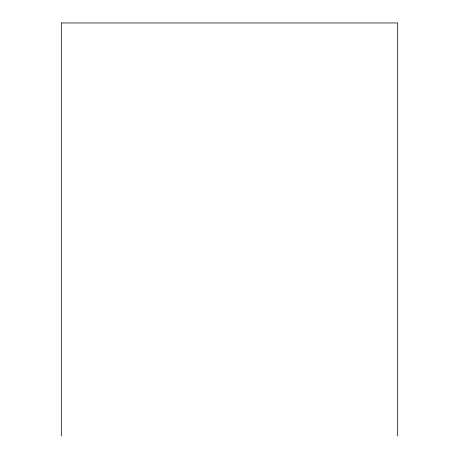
<?xml version="1.0" encoding="UTF-8"?>
<svg xmlns="http://www.w3.org/2000/svg" width="459" height="459" viewBox="0 0 459 459"><rect width="100%" height="100%" fill="white"/><g stroke="black" fill="none" stroke-linecap="round" stroke-linejoin="round"><path stroke-width="0.69" d="M397.683 436.05L397.683 22.95L61.317 22.95L61.317 436.05"/></g></svg>
